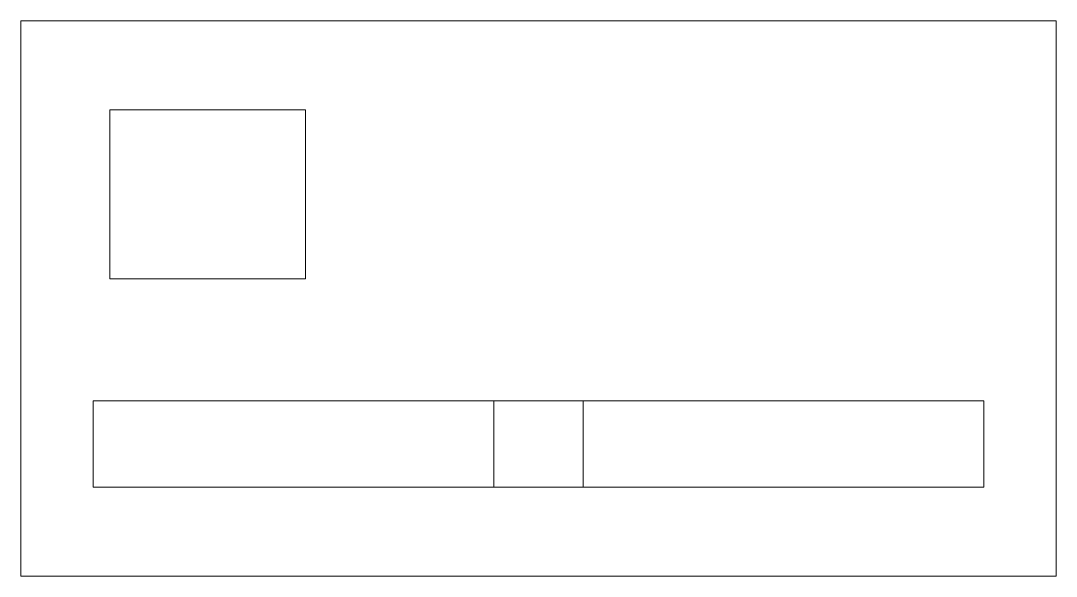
# Model space of a CAD drawing. Header units: millimetres. Extents: x 0 to 116, y 0 to 62.
import ezdxf

# ---------------------------------------------------------------- set-up
doc = ezdxf.new("R2010")
doc.units = ezdxf.units.MM
doc.layers.get('0').update_dxf_attribs({"linetype": 'CONTINUOUS', "lineweight": 0})
for name, color, linetype, lineweight in [('Led', 7, 'CONTINUOUS', 0), ('PlexiTasche', 1, 'CONTINUOUS', 0), ('SchalterTasche', 1, 'CONTINUOUS', 0)]:
    doc.layers.add(name, color=color, linetype=linetype, lineweight=lineweight)

msp = doc.modelspace()

# ---------------------------------------------------------------- linework, layer by layer
for p, q in [((0, 0), (0, 62.4)), ((0, 62.4), (116.3, 62.4)), ((116.3, 62.4), (116.3, 0)), ((0, 0), (0, 0)), ((116.3, 0), (0, 0))]:
    msp.add_line(p, q)
at = {"layer": 'Led'}
for p, q in [((63.15, 19.7), (53.15, 19.7)), ((53.15, 19.7), (53.15, 10)), ((63.15, 10), (63.15, 19.7)), ((53.15, 10), (53.15, 10)), ((53.15, 10), (53.15, 10)), ((53.15, 10), (58.15, 10)), ((58.15, 10), (63.15, 10))]:
    msp.add_line(p, q, dxfattribs=at)
at = {"layer": 'PlexiTasche'}
for p, q in [((8.15, 10), (8.15, 19.7)), ((8.15, 19.7), (108.15, 19.7)), ((108.15, 19.7), (108.15, 10)), ((8.15, 10), (8.15, 10)), ((108.15, 10), (8.15, 10))]:
    msp.add_line(p, q, dxfattribs=at)
at = {"layer": 'SchalterTasche'}
msp.add_lwpolyline([(10, 33.4), (10, 52.4), (32, 52.4), (32, 33.4), (10, 33.4)], close=True, dxfattribs=at)

doc.saveas('drawing.dxf')
